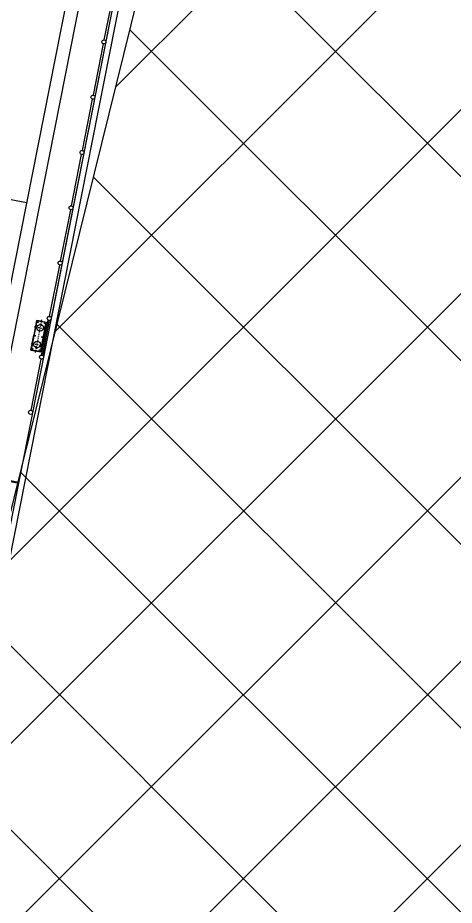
# Model space of a CAD drawing. Header units: metres. Extents: x 267365 to 277461, y 2088854 to 2108025.
# Drawn here: x 273040.6 to 273083.2, y 2096070 to 2096156.7 of the extents above; entities that cross this region are included whole.
import ezdxf

# ---------------------------------------------------------------- set-up
doc = ezdxf.new("R2010")
doc.units = ezdxf.units.M
doc.linetypes.add('ACAD_ISO02W100', pattern=[15, 12, -3])
doc.linetypes.add('DASHEDX2', pattern=[38.1, 25.4, -12.7])
doc.layers.add('BOAT', color=30, linetype='Continuous')
doc.layers.add('PORT', color=5, linetype='Continuous')

# ---------------------------------------------------------------- blocks, each defined once
blk = doc.blocks.new('8')
at = {"color": 0, "linetype": 'ACAD_ISO02W100', "ltscale": 60}
blk.add_line((36937, 10558), (36937, 25858), dxfattribs=at)
at = {"color": 0}
for p, q in [((44287, 24608), (44287, 11808)), ((36920, 11493), (36920, 10558)), ((40460, 10935), (40863, 10935)), ((40460, 10935), (40460, 10665)), ((41254, 10927), (40467, 10927)), ((40467, 10673), (40467, 10927)), ((41265, 10935), (40863, 10935)), ((41254, 10673), (41254, 10927)), ((41265, 10800), (41265, 10935)), ((40383, 10631), (41330, 10631)), ((40460, 10665), (40863, 10665)), ((40467, 10673), (41254, 10673)), ((40549, 10763), (40549, 10837)), ((41265, 10665), (40863, 10665)), ((41175, 10764), (41175, 10837)), ((41254, 10751), (41254, 10849)), ((41265, 10800), (41265, 10665)), ((26714, 10406), (84948, 10406)), ((35782, 10558), (38648, 10558)), ((38648, 10558), (73332, 10558)), ((38885, 10617), (40278, 10617)), ((40381, 10596), (41332, 10596)), ((41427, 10558), (76112, 10558)), ((41435, 10617), (42828, 10617)), ((42935, 10617), (44328, 10617)), ((44435, 10617), (45828, 10617)), ((45935, 10617), (47328, 10617)), ((47435, 10617), (48828, 10617)), ((48935, 10617), (50328, 10617))]:
    blk.add_line(p, q, dxfattribs=at)
at = {"color": 0, "ltscale": 100}
for p, q in [((62737, 11808), (38137, 11808)), ((63087, 11458), (37787, 11458))]:
    blk.add_line(p, q, dxfattribs=at)
at = {"color": 0, "linetype": 'DASHEDX2'}
for p, q in [((40486, 10892), (40518, 10892)), ((40502, 10908), (40502, 10876)), ((40638, 10963), (40638, 10637)), ((40844, 10892), (40876, 10892)), ((40861, 10908), (40861, 10876)), ((41088, 10963), (41088, 10632)), ((41235, 10890), (41203, 10891)), ((41219, 10906), (41219, 10875)), ((40416, 10800), (41305, 10800)), ((40486, 10708), (40518, 10708)), ((40502, 10692), (40502, 10724)), ((40844, 10708), (40876, 10708)), ((40861, 10692), (40861, 10724)), ((41234, 10706), (41202, 10706)), ((41218, 10690), (41218, 10722))]:
    blk.add_line(p, q, dxfattribs=at)
at = {"color": 0, "linetype": 'ByBlock'}
blk.add_line((40460, 10665), (41265, 10665), dxfattribs=at)
at = {"color": 0}
for centre, radius in [((40638, 10800), 88), ((41087, 10800), 88), ((38832, 10617), 53.5), ((40332, 10617), 53.5), ((41382, 10617), 53.5), ((42882, 10617), 53.5), ((42882, 10617), 53.5), ((44382, 10617), 53.5), ((45882, 10617), 53.5), ((47382, 10617), 53.5), ((48882, 10617), 53.5)]:
    blk.add_circle(centre, radius, dxfattribs=at)
for centre, start, end in [((40564, 10800), 108.6207, 251.4849), ((41160, 10800), 288.5302, 71.3944)]:
    blk.add_arc(centre, 30.3, start, end, dxfattribs=at)

msp = doc.modelspace()

# ---------------------------------------------------------------- hatches: boundary and pattern name
at = {"layer": 'PORT'}
h = msp.add_hatch(dxfattribs=at)
h.set_pattern_fill('ANSI37', color=256, scale=4)
h.paths.add_polyline_path([(273270.188, 2096480.51), (273852.978, 2095562.146), (273916.781, 2095547.063), (274084.909, 2096229.784), (274027.968, 2096243.497), (273954.309, 2095939.045), (273937.157, 2095926.018), (273603.06, 2096008.975), (273585.222, 2096022.688), (273264.053, 2096529.777), (272774.909, 2096640.23), (272693.835, 2096542.47), (272752.134, 2096373.44), (272719.043, 2096225.675), (272707.527, 2096222.798), (272664.343, 2096207.694), (272631.235, 2096188.993), (272563.663, 2095990.227), (272535.636, 2095976.58), (272507.608, 2095966.526), (272495.391, 2095956.47), (272431.274, 2095703.18), (272438.01, 2095646.168), (272448.342, 2095608.012), (272471.252, 2095599.93), (272448.154, 2095484.954), (272448.714, 2095452.126), (272456.293, 2095428.837), (272479.598, 2095403.302), (272519.245, 2095365.487), (272725.39, 2095311.413), (272809.035, 2094807.638), (272769.186, 2094802.068), (272837.681, 2094353.277), (272949.17, 2094372.02), (272951.426, 2094358.483), (272965.493, 2094360.393), (272798.648, 2095377.227), (272796.496, 2095380.995), (272793.371, 2095382.394), (272762.956, 2095389.829), (272759.196, 2095390.473), (272756.726, 2095388.97), (272755.759, 2095386.393), (272756.08, 2095380.92), (272724.607, 2095375.229), (272722.137, 2095392.727), (272721.064, 2095398.524), (272717.734, 2095401.529), (272542.029, 2095449.663), (272729.767, 2096212.774), (272733.69, 2096214.649), (272737.444, 2096214.649), (272815.148, 2096194.742), (272817.538, 2096193.378), (272818.05, 2096191.163), (272708.745, 2095753.69), (272709.288, 2095749.345), (272712.007, 2095747.174), (272830.724, 2095717.852), (272834.527, 2095720.025), (272836.157, 2095724.368), (273031.984, 2096513.938), (273038.248, 2096510.047), (273125.138, 2096490.715), (273131.571, 2096479.38), (272857.683, 2095370.608), (272833.524, 2095370.608), (272876.713, 2095089.543), (272879.723, 2095074.928), (272884.455, 2095067.191), (272898.219, 2095062.463), (272908.111, 2095064.183), (272918.004, 2095073.209)])

# ---------------------------------------------------------------- linework, layer by layer
at = {"layer": 'PORT', "flags": 128}
msp.add_lwpolyline([(272857.683, 2095370.608), (273131.571, 2096479.38), (273125.138, 2096490.715), (273038.248, 2096510.047), (273031.984, 2096513.938), (272836.157, 2095724.368)], dxfattribs=at)

# ---------------------------------------------------------------- block references
at = {"layer": 'BOAT', "xscale": 0.003670803171036142, "yscale": 0.003670803171036142, "zscale": 0.003670803171036142, "rotation": 78.81621548278927}
msp.add_blockref('8', (273052.466, 2095970.764), dxfattribs=at)

doc.saveas('drawing.dxf')
